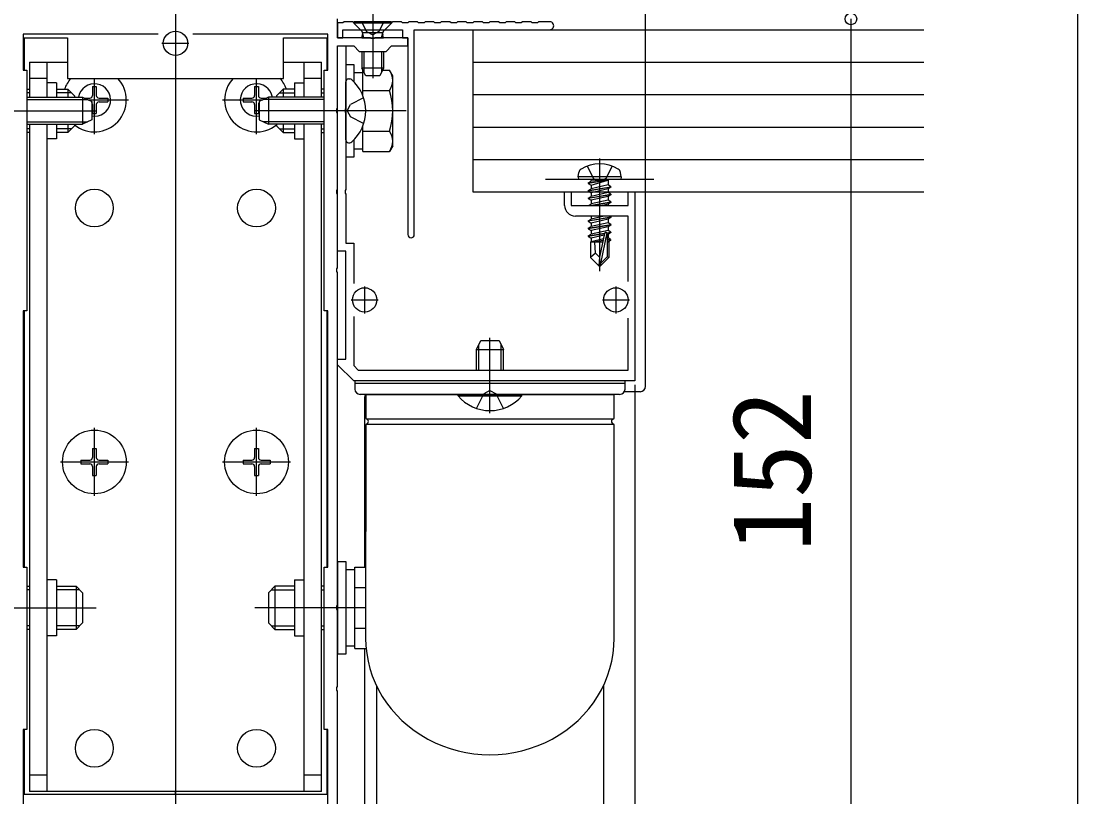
# Model space of a CAD drawing. Units: millimetres, scale not verified. Extents: x -875 to 875, y -1304 to 1296.
# Drawn here: x 679.4 to 875, y 405.3 to 548.9 of the extents above; entities that cross this region are included whole.
import ezdxf
from ezdxf.enums import TextEntityAlignment as Align

# ---------------------------------------------------------------- set-up
doc = ezdxf.new("R2010")
doc.units = ezdxf.units.MM
doc.header["$LTSCALE"] = 8
for name, color, linetype in [('0-3_YKK_11', 7, 'Continuous'), ('0-4_YKK_12', 2, 'Continuous'), ('0-5_YKK_13', 4, 'Continuous'), ('0-6_YKK_D', 6, 'Continuous'), ('0-7_YKK_ZWAK', 7, 'Continuous')]:
    doc.layers.add(name, color=color, linetype=linetype)
doc.styles.add('ＭＳ ゴシック', font='')
doc.styles.get('ＭＳ ゴシック').set_extended_font_data('MS Gothic')

msp = doc.modelspace()

# ---------------------------------------------------------------- linework, layer by layer
at = {"layer": '0-3_YKK_11'}
for p, q in [((708, 547.3), (708, 542.3)), ((705.5, 544.8), (710.5, 544.8)), ((743, 499.8), (743, 494.8)), ((789.5, 499.8), (789.5, 494.8)), ((740.5, 497.3), (745.5, 497.3)), ((787, 497.3), (792, 497.3))]:
    msp.add_line(p, q, dxfattribs=at)
for points in [[(748, 544.3), (751, 544.3), (751, 545.8), (744.958, 545.8), (744.775, 545.68), (744.225, 545.68), (744.042, 545.8), (738, 545.8), (738, 549.3)], [(747, 548.6), (746.8, 548.8), (745.2, 548.8), (745, 548.6), (744, 548.6), (743.8, 548.8), (742.2, 548.8), (742, 548.6), (741, 548.6), (740.8, 548.8), (739.2, 548.8), (739, 548.6), (738, 548.6), (738, 545.8), (739, 545.8), (739, 547.3), (750, 547.3), (750, 545.8), (751, 545.8), (751, 509.4)], [(777.25, 548.8), (775.2, 548.8), (775, 548.6), (774, 548.6), (773.8, 548.8), (772.2, 548.8), (772, 548.6), (771, 548.6), (770.8, 548.8), (769.2, 548.8), (769, 548.6), (768, 548.6), (767.8, 548.8), (766.2, 548.8), (766, 548.6), (765, 548.6), (764.8, 548.8), (763.2, 548.8), (763, 548.6), (762, 548.6), (761.8, 548.8), (760.2, 548.8), (760, 548.6), (759, 548.6), (758.8, 548.8), (757.2, 548.8), (757, 548.6), (756, 548.6), (755.8, 548.8), (754.2, 548.8), (754, 548.6), (753, 548.6), (752.8, 548.8), (751.2, 548.8), (751, 548.6), (750, 548.6), (749.8, 548.8), (748.2, 548.8), (748, 548.6), (747, 548.6)], [(704.792, 546.5), (679.8, 546.5), (679.8, 539.8), (680.5, 539.8), (680.5, 495.3), (679.8, 495.3), (679.8, 447.8), (680.5, 447.8), (680.5, 417.8), (679.8, 417.8), (679.8, 400.1), (682.292, 400.1)], [(733.708, 400.1), (736.2, 400.1), (736.2, 417.8), (735.5, 417.8), (735.5, 447.8), (736.2, 447.8), (736.2, 495.3), (735.5, 495.3), (735.5, 539.8), (736.2, 539.8), (736.2, 546.5), (711.208, 546.5)], [(752.2, 509.4), (752.2, 547.3), (777.25, 547.3)], [(738, 397.3), (738, 424.842), (737.88, 425.025), (737.88, 425.575), (738, 425.758), (738, 439.842), (737.88, 440.025), (737.88, 440.575), (738, 440.758), (738, 502.342), (737.88, 502.525), (737.88, 503.075), (738, 503.258), (738, 516.842), (737.88, 517.025), (737.88, 517.575), (738, 517.758), (738, 531.842), (737.88, 532.025), (737.88, 532.575), (738, 532.758), (738, 544.3), (741, 544.3), (742, 543.3), (747, 543.3), (748, 544.3)], [(780, 514.8), (780, 517.3), (781.2, 517.3), (781.2, 514.8), (791.8, 514.8), (791.8, 517.3), (793, 517.3), (793, 482.3), (741, 482.3), (738, 485.3), (738, 486.3), (739.5, 486.3), (739.5, 506.3), (738, 506.3), (738, 544.3), (739.5, 544.3), (739.5, 532.758), (739.38, 532.575), (739.38, 532.025), (739.5, 531.842), (739.5, 517.758), (739.38, 517.575), (739.38, 517.025), (739.5, 516.842), (739.5, 507.8), (741, 507.8), (741, 500.359)], [(791.8, 500.699), (791.8, 512.8), (782, 512.8)], [(741, 494.241), (741, 485.128), (741.828, 484.3), (791.8, 484.3), (791.8, 493.901)]]:
    msp.add_lwpolyline(points, dxfattribs=at)
for centre, radius, start, end in [((777.25, 548.05), 0.75, 269.99999, 90.00001), ((782, 514.8), 2, 180.00001, 269.99999), ((751.6, 509.4), 0.6, 180.00001, 269.99999), ((751.6, 509.4), 0.6, 270.00001, 359.99999)]:
    msp.add_arc(centre, radius, start, end, dxfattribs=at)
at = {"layer": '0-4_YKK_12'}
for p, q in [((708, 599.3), (708, 374.3)), ((708, 405.8), (708, 406.3)), ((708, 406.3), (708, 405.8))]:
    msp.add_line(p, q, dxfattribs=at)
at = {"layer": '0-5_YKK_13'}
for p, q in [((708, 562.8), (708, 547.3)), ((744.5, 550.3), (744.5, 538.312)), ((748, 548.8), (741, 548.8)), ((748, 548.55), (741, 548.55)), ((742.45, 548.8), (743.355, 546.985)), ((748, 548.55), (746.57, 547.12)), ((748, 548.8), (748, 548.55)), ((680, 545.8), (688, 545.8)), ((680, 545.8), (680, 539.817)), ((688, 545.8), (688, 538.3)), ((728, 545.8), (736, 545.8)), ((728, 538.3), (728, 545.8)), ((736, 545.8), (736, 539.817)), ((742.5, 545.8), (742.64, 546.361)), ((742.625, 546.8), (746.375, 546.8)), ((742.879, 545.8), (742.64, 546.75)), ((743.355, 546.985), (744.5, 546.376)), ((746.121, 545.8), (746.36, 546.75)), ((763, 547.3), (846.5, 547.3)), ((763, 547.3), (763, 517.3)), ((777.25, 547.3), (846.5, 547.3)), ((742.5, 543.3), (742.5, 540.2)), ((742.879, 543.3), (742.879, 539.442)), ((746.121, 543.3), (746.121, 539.442)), ((746.5, 543.3), (746.5, 540.2)), ((681, 541.3), (681, 534.8)), ((681, 541.3), (688, 541.3)), ((684.2, 541.304), (684.2, 534.8)), ((728, 541.3), (735, 541.3)), ((731.8, 534.8), (731.8, 541.3)), ((735, 534.8), (735, 541.3)), ((746.5, 540.2), (742.5, 540.2)), ((743.2, 538.8), (742.5, 540.2)), ((742.7, 535.029), (742.7, 539.806)), ((746.5, 540.2), (745.8, 538.8)), ((746.303, 539.806), (747.619, 539.806)), ((748.2, 538.8), (747.619, 539.806)), ((763, 541.3), (846.5, 541.3)), ((684.2, 538.3), (681, 538.3)), ((688, 538.3), (728, 538.3)), ((693, 528), (693, 538.3)), ((723, 528), (723, 538.3)), ((735, 538.3), (731.8, 538.3)), ((740.045, 538.2), (740.243, 538.2)), ((742.7, 539.35), (741.1, 539.35)), ((745.8, 538.8), (743.2, 538.8)), ((748.2, 525.8), (748.2, 538.8)), ((680.5, 536.3), (681, 536.3)), ((686, 537.5), (684.2, 537.5)), ((686, 537.5), (686, 534.8)), ((686, 536.3), (688.1, 536.3)), ((688.1, 536.3), (688.1, 534.8)), ((689.3, 535.1), (688.1, 536.3)), ((692.65, 536.8), (693.35, 536.8)), ((692.65, 536.8), (692.65, 535.15)), ((693.35, 536.8), (693.35, 535.15)), ((722.65, 536.8), (723.35, 536.8)), ((722.65, 536.8), (722.65, 535.15)), ((723.35, 536.8), (723.35, 535.15)), ((726.7, 535.1), (727.9, 536.3)), ((730, 536.3), (727.9, 536.3)), ((727.9, 536.3), (727.9, 534.8)), ((730, 537.5), (731.8, 537.5)), ((730, 537.5), (730, 534.8)), ((735.5, 536.3), (735, 536.3)), ((739.5, 537.551), (739.5, 537.655)), ((739.5, 527.049), (739.5, 537.551)), ((742.7, 536.053), (747.619, 536.053)), ((681, 535.652), (680.5, 535.652)), ((680.5, 534.8), (690.8, 534.8)), ((680.5, 534.367), (691.72, 534.367)), ((688.748, 535.652), (686, 535.652)), ((689.3, 535.1), (689.3, 534.8)), ((690.8, 534.8), (690.8, 529.8)), ((691.119, 534.65), (692.15, 534.65)), ((691.863, 534.3), (699.3, 534.3)), ((693.85, 534.65), (695.5, 534.65)), ((693.85, 533.95), (695.5, 533.95)), ((695.5, 534.65), (695.5, 533.95)), ((716.7, 534.3), (724.137, 534.3)), ((720.5, 534.65), (720.5, 533.95)), ((720.5, 534.65), (722.15, 534.65)), ((720.5, 533.95), (722.15, 533.95)), ((723.85, 534.65), (724.881, 534.65)), ((735.5, 534.367), (724.28, 534.367)), ((725.2, 534.8), (725.2, 529.8)), ((735.5, 534.8), (725.2, 534.8)), ((726.7, 535.1), (726.7, 534.8)), ((727.252, 535.652), (730, 535.652)), ((735, 535.652), (735.5, 535.652)), ((742.826, 534.672), (740.365, 533.445)), ((763, 535.3), (846.5, 535.3)), ((665.3, 532.3), (693.413, 532.3)), ((692.65, 533.45), (692.65, 531.8)), ((693.35, 533.45), (693.35, 531.8)), ((750.7, 532.3), (722.587, 532.3)), ((722.65, 533.45), (722.65, 531.8)), ((723.35, 533.45), (723.35, 531.8)), ((739.756, 532.3), (740.365, 533.445)), ((739.756, 532.3), (740.365, 531.155)), ((680.5, 530.233), (691.72, 530.233)), ((692.5, 530.6), (690.8, 529.8)), ((692.65, 531.8), (693.35, 531.8)), ((722.65, 531.8), (723.35, 531.8)), ((723.5, 530.6), (725.2, 529.8)), ((735.5, 530.233), (724.28, 530.233)), ((742.826, 529.928), (740.365, 531.155)), ((680.5, 529.8), (690.8, 529.8)), ((681, 528.948), (680.5, 528.948)), ((681, 528.3), (680.5, 528.3)), ((681, 529.8), (681, 406.3)), ((684.2, 529.8), (684.2, 406.3)), ((688.748, 528.948), (686, 528.948)), ((688.1, 528.3), (686, 528.3)), ((688.1, 529.8), (688.1, 528.3)), ((689.3, 529.5), (688.1, 528.3)), ((689.3, 529.8), (689.3, 529.5)), ((735.5, 529.8), (725.2, 529.8)), ((726.7, 529.8), (726.7, 529.5)), ((726.7, 529.5), (727.9, 528.3)), ((727.252, 528.948), (730, 528.948)), ((727.9, 529.8), (727.9, 528.3)), ((727.9, 528.3), (730, 528.3)), ((730, 529.8), (730, 527.1)), ((731.8, 406.3), (731.8, 529.8)), ((735, 406.3), (735, 529.8)), ((735, 528.948), (735.5, 528.948)), ((735, 528.3), (735.5, 528.3)), ((742.7, 524.794), (742.7, 529.571)), ((742.7, 528.547), (747.619, 528.547)), ((763, 529.3), (846.5, 529.3)), ((730, 527.1), (731.8, 527.1)), ((740.045, 526.4), (740.243, 526.4)), ((741.1, 525.25), (742.7, 525.25)), ((742.7, 524.794), (747.619, 524.794)), ((748.2, 525.8), (747.619, 524.794)), ((763, 523.3), (846.5, 523.3)), ((786.5, 523.499), (786.5, 502.599)), ((782.5, 520.099), (782.641, 520.901)), ((790.5, 520.099), (790.359, 520.901)), ((796.5, 519.599), (776.5, 519.599)), ((790.5, 520.099), (782.5, 520.099)), ((782.5, 520.099), (782.588, 519.599)), ((790.412, 519.599), (782.588, 519.599)), ((784.4, 518.949), (788, 519.549)), ((788, 519.449), (784.4, 518.849)), ((784.4, 518.949), (784.95, 519.266)), ((784.4, 518.949), (784.4, 518.849)), ((784.4, 518.949), (784.4, 518.849)), ((784.4, 518.849), (784.95, 518.531)), ((784.4, 517.549), (788.6, 518.249)), ((788, 519.549), (784.95, 519.266)), ((784.95, 518.531), (788, 519.449)), ((784.95, 519.399), (784.95, 519.266)), ((788.05, 518.566), (784.95, 517.866)), ((784.95, 518.531), (784.95, 517.866)), ((788, 519.549), (788, 519.449)), ((788.05, 519.399), (788.05, 518.566)), ((788.6, 518.249), (788.05, 518.566)), ((788.6, 518.249), (788.6, 518.149)), ((790.5, 520.099), (790.412, 519.599)), ((763, 517.3), (846.5, 517.3)), ((788.6, 518.149), (784.4, 517.449)), ((784.4, 517.549), (784.95, 517.866)), ((784.4, 517.549), (784.4, 517.449)), ((784.4, 517.449), (784.95, 517.131)), ((784.4, 516.149), (788.6, 516.849)), ((788.6, 516.749), (784.4, 516.049)), ((784.4, 516.149), (784.95, 516.466)), ((788.05, 517.831), (784.95, 517.131)), ((788.05, 517.166), (784.95, 516.466)), ((784.95, 517.131), (784.95, 516.466)), ((788.6, 518.149), (788.05, 517.831)), ((788.05, 517.831), (788.05, 517.166)), ((788.6, 516.849), (788.05, 517.166)), ((788.05, 516.431), (788.05, 515.766)), ((788.6, 516.849), (788.6, 516.749)), ((784.4, 516.149), (784.4, 516.049)), ((784.4, 516.049), (784.95, 515.731)), ((784.489, 514.8), (784.95, 515.066)), ((784.709, 514.8), (788.6, 515.449)), ((788.05, 515.766), (784.95, 515.066)), ((784.95, 515.731), (784.95, 515.066)), ((788.6, 515.349), (785.309, 514.8)), ((788.6, 515.449), (788.05, 515.766)), ((788.05, 515.031), (788.05, 514.8)), ((788.6, 515.449), (788.6, 515.349)), ((784.4, 511.949), (788.6, 512.649)), ((788.6, 512.549), (784.4, 511.849)), ((787.315, 512.8), (784.95, 512.266)), ((784.95, 512.8), (784.95, 512.266)), ((788.6, 512.649), (788.338, 512.8)), ((788.6, 512.649), (788.6, 512.549)), ((784.4, 511.949), (784.95, 512.266)), ((784.4, 511.949), (784.4, 511.849)), ((784.4, 511.849), (784.95, 511.531)), ((784.4, 510.549), (788.6, 511.249)), ((788.6, 511.149), (784.4, 510.449)), ((784.4, 510.549), (784.95, 510.866)), ((784.4, 510.549), (784.4, 510.449)), ((784.4, 510.449), (784.95, 510.131)), ((788.05, 511.566), (784.95, 510.866)), ((784.95, 511.531), (784.95, 510.866)), ((788.05, 512.231), (788.05, 511.566)), ((788.6, 511.249), (788.05, 511.566)), ((788.05, 510.831), (788.05, 510.166)), ((788.6, 511.249), (788.6, 511.149)), ((784.4, 509.149), (787.426, 509.653)), ((787.398, 509.548), (784.4, 509.049)), ((784.4, 509.149), (784.95, 509.466)), ((784.4, 509.149), (784.4, 509.049)), ((784.4, 509.049), (784.95, 508.731)), ((788.05, 510.166), (784.95, 509.466)), ((784.95, 510.131), (784.95, 509.466)), ((787.34, 509.271), (784.95, 508.731)), ((784.95, 508.731), (784.95, 508.066)), ((787.195, 508.573), (784.95, 508.066)), ((787.41, 509.605), (786.5, 505.22)), ((787.832, 509.721), (786.65, 504.023)), ((787.832, 509.721), (788.6, 509.849)), ((788.6, 509.749), (787.887, 509.63)), ((788.05, 508.766), (787.897, 508.731)), ((787.9, 509.55), (787.9, 505.273)), ((788.5, 508.506), (787.9, 508.407)), ((788.6, 509.849), (788.05, 510.166)), ((788.05, 509.431), (788.05, 508.766)), ((788.5, 508.506), (788.05, 508.766)), ((788.5, 508.506), (788.5, 508.291)), ((788.6, 509.849), (788.6, 509.749)), ((784.8, 507.999), (784.95, 508.066)), ((784.8, 507.999), (784.8, 505.149)), ((787.076, 507.999), (784.8, 507.999)), ((787.135, 508.281), (785.417, 507.999)), ((787.08, 508.015), (786.996, 507.999)), ((788.5, 508.291), (787.9, 508.174)), ((788.2, 507.999), (787.9, 507.999)), ((788.5, 508.291), (788.2, 508.118)), ((788.2, 508.118), (788.2, 505.149)), ((785.757, 505.952), (784.8, 505.149)), ((786.35, 503.599), (784.8, 505.149)), ((786.5, 505.22), (786.35, 503.599)), ((786.5, 505.22), (786.5, 503.599)), ((787.9, 505.273), (786.65, 504.023)), ((786.65, 503.599), (788.2, 505.149)), ((788.2, 505.149), (787.9, 505.273)), ((786.35, 503.599), (786.65, 503.599)), ((786.65, 504.023), (786.65, 503.599)), ((680, 495.283), (680, 447.817)), ((736, 495.283), (736, 447.817)), ((763.7, 488.1), (764.5, 489.8)), ((764.133, 484.3), (764.133, 489.02)), ((764.5, 489.8), (767.9, 489.8)), ((766.2, 476.3), (766.2, 490.3)), ((767.9, 489.8), (768.7, 488.1)), ((768.267, 484.3), (768.267, 489.02)), ((763.7, 484.3), (763.7, 488.1)), ((763.7, 488.1), (768.7, 488.1)), ((768.7, 484.3), (768.7, 488.1)), ((741.2, 482.3), (741.2, 480.8)), ((791.2, 482.3), (741.2, 482.3)), ((791.2, 481.8), (741.2, 481.8)), ((791.2, 480.8), (791.2, 482.3)), ((766.2, 479.8), (742.2, 479.8)), ((743, 479.3), (743, 447.806)), ((743.2, 479.8), (743.2, 475.467)), ((743.2, 479.8), (789.2, 479.8)), ((772.1, 479.8), (760.3, 479.8)), ((760.3, 479.552), (760.3, 479.8)), ((760.3, 479.552), (772.1, 479.552)), ((763.7, 477.217), (765.055, 479.935)), ((766.2, 480.544), (765.055, 479.935)), ((766.2, 480.544), (767.345, 479.935)), ((790.2, 479.8), (766.2, 479.8)), ((768.7, 477.217), (767.345, 479.935)), ((772.1, 479.552), (772.1, 479.8)), ((789.2, 475.472), (789.2, 479.8)), ((794, 480.3), (791.066, 480.3)), ((743.289, 475.3), (789.1, 475.3)), ((693, 461), (693, 473.6)), ((723, 461), (723, 473.6)), ((743.2, 474.127), (743.196, 434.709)), ((743.3, 474.3), (789.1, 474.3)), ((789.204, 434.709), (789.2, 474.128)), ((692.65, 469.8), (693.35, 469.8)), ((692.65, 469.8), (692.65, 468.15)), ((693.35, 469.8), (693.35, 468.15)), ((722.65, 469.8), (723.35, 469.8)), ((722.65, 469.8), (722.65, 468.15)), ((723.35, 469.8), (723.35, 468.15)), ((690.5, 467.65), (690.5, 466.95)), ((690.5, 467.65), (692.15, 467.65)), ((693.85, 467.65), (695.5, 467.65)), ((695.5, 467.65), (695.5, 466.95)), ((720.5, 467.65), (720.5, 466.95)), ((720.5, 467.65), (722.15, 467.65)), ((723.85, 467.65), (725.5, 467.65)), ((725.5, 467.65), (725.5, 466.95)), ((686.7, 467.3), (699.3, 467.3)), ((690.5, 466.95), (692.15, 466.95)), ((692.65, 466.45), (692.65, 464.8)), ((693.35, 466.45), (693.35, 464.8)), ((693.85, 466.95), (695.5, 466.95)), ((716.7, 467.3), (729.3, 467.3)), ((720.5, 466.95), (722.15, 466.95)), ((722.65, 466.45), (722.65, 464.8)), ((723.35, 466.45), (723.35, 464.8)), ((723.85, 466.95), (725.5, 466.95)), ((692.65, 464.8), (693.35, 464.8)), ((722.65, 464.8), (723.35, 464.8)), ((739.6, 448.8), (738, 448.8)), ((741.2, 447.35), (739.6, 447.35)), ((741.2, 447.806), (743.197, 447.806)), ((741.2, 432.794), (741.2, 447.806)), ((680.5, 444.3), (681, 444.3)), ((686, 445.5), (684.2, 445.5)), ((686, 445.5), (686, 435.1)), ((686, 444.3), (689.6, 444.3)), ((689.6, 444.3), (689.6, 436.3)), ((690.8, 443.1), (689.6, 444.3)), ((725.2, 443.1), (726.4, 444.3)), ((730, 444.3), (726.4, 444.3)), ((726.4, 444.3), (726.4, 436.3)), ((730, 445.5), (731.8, 445.5)), ((735.5, 444.3), (735, 444.3)), ((741.2, 444.053), (743.197, 444.053)), ((681, 443.652), (680.5, 443.652)), ((690.248, 443.652), (686, 443.652)), ((690.8, 443.1), (690.8, 437.5)), ((725.2, 443.1), (725.2, 437.5)), ((725.752, 443.652), (730, 443.652)), ((735, 443.652), (735.5, 443.652)), ((672.803, 440.3), (693.3, 440.3)), ((743.197, 440.3), (722.7, 440.3)), ((681, 436.948), (680.5, 436.948)), ((681, 436.3), (680.5, 436.3)), ((690.248, 436.948), (686, 436.948)), ((689.6, 436.3), (686, 436.3)), ((690.8, 437.5), (689.6, 436.3)), ((725.2, 437.5), (726.4, 436.3)), ((725.752, 436.948), (730, 436.948)), ((726.4, 436.3), (730, 436.3)), ((735, 436.948), (735.5, 436.948)), ((735, 436.3), (735.5, 436.3)), ((741.2, 436.547), (743.196, 436.547)), ((686, 435.1), (684.2, 435.1)), ((739.6, 433.25), (741.2, 433.25)), ((741.2, 432.794), (743.286, 432.794)), ((743, 432.794), (743, 396.3)), ((745.2, 425.889), (745.2, 387.847)), ((787.2, 425.889), (787.2, 387.847)), ((680, 417.783), (680, 405.8)), ((736, 417.783), (736, 405.8)), ((684.2, 409.3), (681, 409.3)), ((735, 409.3), (731.8, 409.3)), ((680, 405.8), (736, 405.8)), ((735, 406.3), (681, 406.3))]:
    msp.add_line(p, q, dxfattribs=at)
for points in [[(795, 481.3), (795, 517.3), (795, 565.3)], [(741, 548.8), (741, 548.55), (742.43, 547.12)], [(746.55, 548.8), (745.645, 546.985), (744.5, 546.376)], [(742.5, 545.8), (746.5, 545.8), (746.36, 546.361)], [(739.5, 540.8), (739.5, 523.8), (741.1, 523.8), (741.1, 527.015)], [(741.1, 537.585), (741.1, 540.8), (739.5, 540.8)], [(690.8, 534.8), (692.5, 534), (692.5, 530.6)], [(725.2, 534.8), (723.5, 534), (723.5, 530.6)], [(686, 529.8), (686, 527.1), (684.2, 527.1)], [(739.5, 526.945), (739.5, 527.049), (739.5, 527.4)], [(784.2, 522.078), (785.355, 519.761), (786.5, 519.153)], [(788.8, 522.078), (787.645, 519.761), (786.5, 519.153)], [(788.6, 516.749), (788.05, 516.431), (784.95, 515.731)], [(788.6, 515.349), (788.05, 515.031), (787.027, 514.8)], [(788.6, 512.549), (788.05, 512.231), (784.95, 511.531)], [(788.6, 511.149), (788.05, 510.831), (784.95, 510.131)], [(788.6, 509.749), (788.05, 509.431), (787.9, 509.397)], [(786.5, 505.22), (785.757, 505.952), (785.6, 507.999)], [(738, 448.8), (738, 431.8), (739.6, 431.8), (739.6, 448.8)], [(730, 445.5), (730, 435.1), (731.8, 435.1)]]:
    msp.add_lwpolyline(points, dxfattribs=at)
for centre, radius in [((708, 544.8), 2.25), ((693, 514.3), 3.5), ((723, 514.3), 3.5), ((743, 497.3), 2.25), ((789.5, 497.3), 2.25), ((693, 467.3), 5.9), ((723, 467.3), 5.9), ((693, 414.3), 3.5), ((723, 414.3), 3.5)]:
    msp.add_circle(centre, radius, dxfattribs=at)
for centre, radius, start, end in [((741.864, 546.555), 0.8, 345.96376, 45), ((747.136, 546.555), 0.8, 135, 194.03624), ((744.877, 537.929), 3.323, 325.61575, 34.38425), ((693, 534.3), 5.9, 137.31509, 160.18507), ((693, 534.3), 5.9, 231.16214, 42.68491), ((723, 534.3), 5.9, 137.31509, 308.83786), ((723, 534.3), 5.9, 19.81493, 42.68491), ((740.045, 537.655), 0.545, 90, 180), ((740.243, 537.65), 0.55, 48.43917, 90), ((735.5, 532.3), 7.7, 311.56083, 48.43917), ((693, 534.3), 3, 260.40593, 170.40593), ((723, 534.3), 3, 9.59407, 279.59407), ((735.781, 532.3), 12.419, 342.41205, 17.58795), ((692.15, 535.15), 0.5, 270, 0), ((693.85, 535.15), 0.5, 180, 270), ((693.85, 533.45), 0.5, 90, 180), ((722.15, 535.15), 0.5, 270, 0), ((722.15, 533.45), 0.5, 0, 90), ((723.85, 535.15), 0.5, 180, 270), ((692.15, 533.45), 0.5, 0, 45.573), ((723.85, 533.45), 0.5, 134.427, 180), ((744.877, 526.671), 3.323, 325.61575, 34.38425), ((740.045, 526.945), 0.545, 180, 270), ((740.243, 526.95), 0.55, 270, 311.56083), ((786.5, 515.999), 6.5, 57.94412, 122.05588), ((783.528, 520.745), 0.9, 122.05588, 170), ((789.472, 520.745), 0.9, 10, 57.94412), ((784.75, 519.399), 0.2, 0, 90), ((788.25, 519.399), 0.2, 90, 180), ((787.652, 509.55), 0.248, 0, 167.19096), ((794, 481.3), 1, 270, 0), ((742.2, 480.8), 1, 180, 270), ((744, 479.3), 1, 150, 180), ((766.2, 484.5), 7.7, 219.98312, 320.01688), ((790.2, 480.8), 1, 270, 0), ((743.4, 475.467), 0.2, 180, 253.09407), ((743.196, 474.797), 0.5, 286.90593, 73.09407), ((789.196, 474.8), 0.5, 106.29763, 253.70237), ((789, 475.472), 0.2, 286.29763, 0), ((743.4, 474.127), 0.2, 106.90593, 180), ((789, 474.128), 0.2, 0, 73.70237), ((692.15, 468.15), 0.5, 270, 0), ((693.85, 468.15), 0.5, 180, 270), ((722.15, 468.15), 0.5, 270, 0), ((723.85, 468.15), 0.5, 180, 270), ((692.15, 466.45), 0.5, 0, 90), ((693.85, 466.45), 0.5, 90, 180), ((722.15, 466.45), 0.5, 0, 90), ((723.85, 466.45), 0.5, 90, 180)]:
    msp.add_arc(centre, radius, start, end, dxfattribs=at)
msp.add_ellipse((766.2, 434.709), major_axis=(-23.004, 0), ratio=0.939189, start_param=6.2831853, end_param=9.424778, dxfattribs=at)
at = {"layer": '0-6_YKK_D'}
for p, q in [((833, 549.3), (833, 397.3)), ((793, 481.6), (793, 343.3))]:
    msp.add_line(p, q, dxfattribs=at)
msp.add_circle((833, 549.3), 1.075, dxfattribs=at)
at = {"layer": '0-7_YKK_ZWAK'}
msp.add_lwpolyline([(-875, -1303.7), (875, -1303.7), (875, 1246.3)], dxfattribs=at)

# ---------------------------------------------------------------- texts
at = {"layer": '0-6_YKK_D', "style": 'ＭＳ ゴシック'}
msp.add_text('152', height=14.66, rotation=90, dxfattribs=at).set_placement((830, 450.686), align=Align.BOTTOM_LEFT)

doc.saveas('drawing.dxf')
